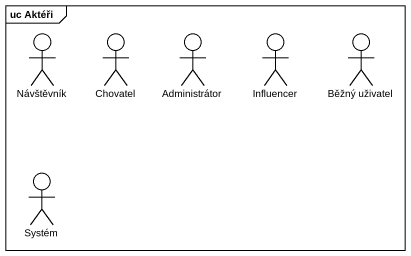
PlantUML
@startuml
mainframe uc Aktéři
actor Návštěvník
actor Chovatel
actor Administrátor
actor Influencer
actor "Běžný uživatel" as Běžný_uživatel
actor Systém
@enduml
